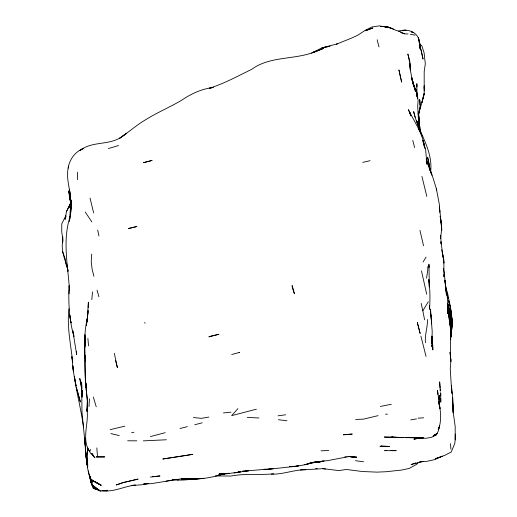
<?xml version="1.0" encoding="UTF-8"?>
<svg xmlns="http://www.w3.org/2000/svg" width="517" height="517" viewBox="0 0 517 517"><rect width="100%" height="100%" fill="white"/><g stroke="black" fill="none" stroke-linecap="round" stroke-linejoin="round"><path stroke-width="0.78" d="M419.365 43.758L421.878 45.851L424.114 52.921L425.304 63.811L424.179 71.669L424.205 94.43L418.44 114.696M452.039 323.577L452.026 328.133L450.572 335.378M425.459 342.739C424.599 334.848 427.792 327.377 427.41 319.506M411.823 79.431L411.836 77.899L413.684 84.988L411.823 79.431L417.045 93.383L418.137 100.718L417.684 105.83L418.725 125.14L418.402 117.624M439.243 402.95L439.301 395.343L439.185 399.279M440.562 236.851L440.549 238.305L441.738 228.65L439.405 206.425L439.786 212.132L439.392 204.635L436.303 188.388M427.805 266.585L427.766 270.301L426.525 278.185M452.646 397.489L453.131 411.797L455.186 426.493L455.186 439.902L454.773 443.56L451.225 451.981L445.066 455.219L435.198 458.831L442.332 456.214L434.687 459.626L427.3 461.254L419.649 461.862L421.911 461.448M87.392 397.844L87.115 411.448L87.606 401.043L87.14 410.537C88.743 424.095 81.395 439.256 89.59 451.49L90.734 449.435M62.725 242.286L62.816 236.948M417.245 96.692L417.045 93.383L416.45 91.735L415.603 91.515L415.261 90.843L411.836 77.899M455.186 439.902L455.283 434.06M429.621 305.599L429.556 309.34C430.138 299.492 430.131 289.539 428.839 279.749M447.696 307.667L447.573 313.496L448.052 305.793L447.244 296.603L444.885 280.182L445.473 285.843L444.297 272.73L443.295 268.413M85.564 355.282L85.428 361.389L85.421 359.599L85.551 361.086M453.144 412.824L453.306 405.955L452.588 401.567M451.089 322.983L451.225 317.58L449.512 310.394L451.412 319.325L450.617 328.295M87.774 314.75L88.148 310.064M88.213 307.705L88.375 302.193L87.431 317.328L86.371 325.432L88.103 311.641M430.583 172.129C433.388 150.046 418.143 132.236 413.665 111.575L415.151 117.301M416.986 96.492L416.87 83.618L416.767 86.772M69.058 285.985C68.347 302.968 69.091 320.029 73.983 336.438L72.858 330.906L76.658 354.572L76.49 351.605M71.139 208.506L70.835 200.984L71.139 208.506L71.191 207.046M416.78 86.946L416.838 85.415L416.502 86.688M424.153 88.401L424.224 86.837M431.928 343.553L432.193 331.352L430.919 314.679L431.676 323.881L431.462 320.895M451.903 323.7L450.604 339.753M69.026 293.856L69.433 286.101M87.115 411.448L87.425 397.806M89.008 406.517L89.441 398.827M417.465 98.385L416.191 89.577L416.314 91.108M70.622 205.65L70.971 200.253M71.126 203.259L70.583 205.559L70.991 200.066M91.735 254.073L91.231 261.783L92.11 269.17L93.932 276.33M419.416 125.754L419.636 121.424L418.402 112.609M70.971 199.982L69.608 219.421L70.209 216.313C62.182 240.256 68.011 265.654 69.504 290.16L69.155 285.895M428.845 265.738L428.961 264.226L429.304 286.916L428.819 279.652M70.958 203.685L71.075 202.205M450.856 326.124L450.669 328.385L451.322 323.358L450.372 315.99L450.863 321.212M451.102 323.099L451.225 317.58L451.212 324.941L451.076 323.455M424.218 90.869L424.166 85.602M91.819 299.595L92.491 291.846M87.276 319.512L87.379 318.44C82.759 336.289 85.757 354.804 85.499 372.97L85.344 380.596L87.58 402.846M87.289 319.422L87.612 316.307M71.055 209.262L70.415 215.337L71.223 206.697L69.982 191.807M70.583 205.559L71.003 201.669M86.901 322.253L87.082 320.734M65.782 216.978L65.071 219.389L66.519 211.492L70.512 203.362L66.519 211.492M450.54 328.592L451.322 323.358L450.566 331.126L451.871 324.592L451.774 326.401L451.664 323.306M68.658 166.196C65.646 176.575 69.562 187.096 70.603 197.462L70.215 193.927M87.179 410.298L87.431 408.676L87.14 410.537M68.961 308.681C66.745 326.486 70.829 344.503 72.703 362.236L71.863 356.633L73.408 371.452L72.768 365.803C75.036 386.6 80.749 406.853 83.567 427.572M450.527 329.129L451.186 325.18L450.624 327.474M69.272 221.631L69.898 218.174M450.572 335.339C453.319 323.778 451.923 311.415 448.375 300.17L450.52 307.512L447.548 293.029L445.311 285.966M450.617 331.022C454.249 322.291 450.998 313.27 447.929 304.965L450.087 312.048L447.405 303.298M92.272 483.091L92.679 481.204M62.783 241.297C60.47 251.391 66.098 261.156 67.953 270.927M418.557 113.85L420.185 106.974L418.563 114.942L418.634 117.96M450.624 328.237L450.992 326.847M450.559 328.495L450.953 327.022L450.514 328.573M68.134 168.109C69.524 159.514 74.933 151.933 83.095 148.521L80.051 150.557C91.522 141.057 108.247 145.439 120.726 137.516C129.405 131.512 137.354 124.461 146.537 119.207C157.788 112.228 170.054 107.103 181.435 100.35C190.96 93.894 201.591 88.84 213.127 87.515M65.646 217.463L65.989 216.261M71.178 202.38L69.692 207.563L71.075 204.015M97.041 457.047L104.815 456.918L96.259 456.782L97.041 457.047L97.422 455.736L96.834 447.89M438.196 429.756L438.823 427.604M69.536 189.267L68.929 191.2L69.498 195.891M428.315 301.747L422.835 310.782L424.586 319.784M423.068 262.029L426.079 257.085M65.866 215.686L61.788 223.738L61.717 231.351L62.893 240.45M418.156 462.541L416.708 464.298L409.244 468.408L401.851 470.037L385.966 471.737L376.996 472.131L362.495 471.523L346.358 469.481L338.829 470.58L323.099 468.673L300.364 469.985M237.917 408.624L231.661 415.642L256.361 409.199M434.855 434.784L433.227 436.51L431.178 437.414L425.291 438.371L422.783 437.899L384.247 437.059L402.659 437.524M120.745 137.606L126.704 133.179L119.505 138.323L120.151 138.045M415.746 463.006L414.563 463.743L415.92 462.961M312.959 52.398L321.936 47.894L337.239 43.9L336.58 44.132L351.379 38.174L357.951 35.111L365.008 30.451L371.923 26.981L379.439 25.85L390.82 28.073L396.125 30.413L399.764 31.35L401.715 32.681M435.85 434.08L437.208 433.285L433.227 436.51L436.749 433.892L438.157 431.424L439.676 425.614L438.416 429.653C441.764 420.87 440.839 410.808 438.61 401.793M312.882 52.618L314.213 51.855M311.518 53.148L315.822 51.08M433.233 435.934L436.749 434.286L433.912 435.385M313.593 52.391L323.5 48.424L316.404 51.196M413.852 463.465L411.118 464.583L423.494 461.371M317.057 50.931C295.97 60.392 270.811 55.28 251.553 69.427C237.768 76.077 224.178 83.644 209.527 88.161L213.153 87.528M118.561 145.529L108.408 148.566M433.304 435.921L436.232 435.036L434.002 435.469M239.119 352.562L239.726 352.381L231.726 354.494M321.141 461.519L318.963 462.153L311.299 462.709L322.873 461.125L318.963 462.153L324.14 460.841M110.095 429.679L124.83 426.157M378.089 415.649L363.38 419.164L355.638 419.423M150.428 436.574L165.207 432.671M194.786 424.761L202.179 422.809M180.019 428.535L187.406 426.622M224.675 473.908C215.602 476.176 206.47 478.774 197.055 478.82L203.879 478.309L196.266 479.065L181.299 478.787L196.945 478.904L180.355 478.962L151.449 483.628L143.59 483.938L146.66 483.615M402.355 30.71L405.289 29.98M362.708 162.383L370.069 160.677M386.012 26.613L386.684 26.457L390.82 28.073M321.199 461.481L311.299 462.709M398.51 31.194C403.635 29.579 409.173 29.74 413.8 32.713C419.397 36.332 420.147 42.452 419.901 48.54L419.539 47.105M402.665 30.749L406.078 30.257M224.649 473.856L218.62 474.916L248.716 470.774M421.077 437.725L413.884 439.211L421.31 437.744L414.414 438.487L423.507 437.931L415.642 437.718M391.337 404.262L380.312 406.459M150.344 477.055L160.005 475.937L152.405 476.739M234.111 473.036L240.663 471.704M307.693 463.6L310.665 463.012L309.179 463.271M225.367 473.624L226.704 473.372M131.589 432.684L133.942 432.251M148.34 483.666L142.369 484.733L131.641 485.521M173.079 479.95L166.047 481.165M208.862 417.07L201.384 418.331L193.377 417.555M410.724 419.875L416.528 418.912M185.332 455.561L192.822 454.327L162.803 459.018L185.332 455.561L184.647 455.658M215.311 475.944L231.047 476.021C245.181 473.281 259.528 475.336 273.719 473.772M198.942 478.535L186.43 479.485L193.39 478.981C186.443 480.06 179.354 480.506 172.361 479.647M278.081 415.804L285.623 414.796M265.88 469.578L273.138 468.641L242.525 471.252L248.696 470.728M196.395 478.619L197.901 478.438M89.939 476.112L90.514 481.288L93.247 488.235L100.518 491.092L107.633 490.316L102.263 490.517M266.216 469.539L297.281 466.121L289.604 466.625C299.931 467.064 309.45 462.663 319.571 461.726L312.055 462.864L304.746 464.796L312.371 462.689L319.629 461.752L312.649 462.392L327.797 460.595L350.125 456.362L347.922 456.621M197.061 478.626L198.509 478.477M223.415 412.947L231.021 412.172M346.396 456.776L344.807 456.86M131.596 485.476L135.37 485.095C124.151 486.2 113.501 492.507 102.03 490.659M264.013 469.3L265.538 469.152M348.749 456.563L356.704 457.125L348.852 456.556M166.429 439.767L143.299 440.878M238.234 471.989L240.528 471.827L238.214 471.859M305.825 469.707C294.102 469.63 283.07 474.548 271.335 474.16M418.02 418.163L423.662 417.814M386.697 450.553L384.596 450.65L396.216 450.675L391.052 450.559M321.051 450.818L328.773 450.481M385.52 414.201L387.453 414.169M196.434 478.632L203.22 478.522M177.693 480.099L178.061 480.093M380.454 26.516L386.684 26.457L393.663 29.198M315.706 468.68L317.264 468.661M127.66 440.788L136.837 440.833M193.946 478.626L186.902 478.542L194.121 478.645M102.327 490.691L107.032 490.769L102.314 490.484M422.066 437.893L405.619 437.628M247.268 417.406L258.946 417.975M189.933 478.509L194.211 478.632M400.933 32.584L404.443 33.831L408.062 33.993M403.086 437.589L391.363 437.149L403.008 437.576M286.948 420.78L278.366 419.694M392.041 436.994L392.616 437.039M385.133 27.343L387.472 27.647M354.643 457.254L349.744 456.608L356.071 457.442M355.476 460.705L363.561 461.784M322.711 468.609L325.471 469.042M410.362 34.232L415.048 35.169M97.286 489.644L93.247 488.235M110.922 433.627L119.227 435.56M412.411 32.228L411.202 31.821L413.8 32.713L413.018 32.435M400.901 32.157L404.443 33.831M100.518 491.092L92.446 486.633L90.326 477.753M92.052 480.009L93.37 480.765M94.682 481.527L101.267 485.321L92.291 480.254L100.867 485.088L93.254 481.237L90.158 478.219C85.984 465.875 86.087 452.614 84.749 439.773L85.092 443.877L81.996 412.249L81.589 381.985L81.925 387.382M89.415 474.78L92.175 484.907L99.878 490.614M92.175 484.907L99.581 490.756M94.075 456.556L94.934 457.803L90.475 453.073L87.606 447.922M85.221 212.002L91.826 221.903M91.929 453.422L93.222 455.303M91.858 453.435L93.499 455.949M412.682 83.295L415.791 90.914M410.963 115.847L408.385 109.662L411.952 116.493C417.458 126.51 423.623 137.095 424.851 148.573M419.649 46.595L421.077 50.052L423.029 58.977L421.077 50.052L419.584 45.709M421.937 135.984L417.154 121.928L418.188 125.592M429.782 169.699L431.049 173.201M410.996 115.821L409.71 112.247L410.369 114.574M62.641 251.682L65.123 258.687L66.454 265.971M426.777 161.026L429.524 169.001M447.509 303.822L448.465 306.633L447.386 303.259M430.487 171.295L431.837 175.321M447.535 303.964L450.882 329.258L450.339 353.951L450.856 361.415L450.249 369.151L451.8 393.347L451.367 385.856L452.608 394.949L452.743 402.504L452.627 397.457M447.929 304.965L448.465 306.633M447.405 303.356L450.229 312.921M415.603 91.515C412.702 82.229 410.188 72.703 409.774 62.938L410.382 70.39L409.781 61.148L407.861 54.007L409.458 61.452M445.37 287.465L446.507 291.485L445.48 287.93M93.351 397.056L96.227 406.789M441.686 249.756L443.857 259.87L443.961 276.821L443.857 274.669M436.781 190.069L431.869 174.248L426.305 158.583L426.932 164.238L425.601 149.374L423.417 142.291L423.979 145.29M97.028 290.147L98.934 296.79M423.261 141.904L422.79 140.223L423.249 142.459M418.602 127.059L419.429 129.993M70.997 203.614L69.653 198.618L68.929 191.2L69.53 195.749M419.558 129.832L419.94 131.26M401.011 79.508L401.696 82.119L398.924 69.924L400.837 78.855M420.877 336.011L426.027 356.387M71.159 204.196L69.711 197.358M421.924 176.407L426.829 196.441M377.158 39.777L379 46.924M144.792 322.362L145.038 323.319M451.179 316.611L452.045 320.54L451.574 318.304M115.569 360.556L117.404 367.723L114.296 353.253M412.76 140.378L414.595 147.565M90.036 198.101L93.648 212.914M88.278 470.974L91.186 482.923L90.934 481.417M438.649 401.993L439.405 405.128L437.55 390.497L437.893 394.432M419.72 131.286L418.053 124.3L416.579 120.797L418.699 125.573L419.81 131.389L419.507 129.263M423.552 245.814L419.94 230.388M85.176 444.42L85.124 443.114L86.016 457.358L87.703 466.825M421.465 270.85L426.725 294.302M419.132 123.395L420.269 128.442L420.282 132.236M421.181 303.389L422.835 310.782M439.23 404.843L440.057 408.559L438.907 401.36L439.036 403.422M426.215 158.881L426.538 160.322M442.345 253.123L443.463 258.177L443.896 263.095L441.014 241.782L441.137 243.998L440.762 235.493M450.798 314.491L450.165 311.602L450.792 314.582M451.115 315.932L451.748 318.821M97.668 230.065L98.96 235.985M71.081 204.629L69.73 197.261M67.94 270.081L66.641 264.135L68.005 271.406M87.612 465.907L86.972 462.928L87.644 467.329M89.519 475.724L89.887 477.424L89.525 475.168M419.067 125.444L419.707 130.387L418.486 119.395M418.66 123.537L419.604 128.087L419.423 120.539L418.227 113.229L418.311 114.774M70.583 320.017L69.653 314.711L70.596 319.894M70.861 321.458L71.133 322.899L70.861 321.387M71.126 204.338L70.687 201.96L71.088 204.9M85.667 382.664L86.08 384.913M419.533 129.295L419.778 130.749M81.957 388.79L79.78 378.405L82.332 392.985L82.164 391.233M82.209 390.251L82.462 391.705M419.636 130.723L418.402 123.427L419.345 130.239M440.193 216.345L441.272 222.956L441.738 230.44L440.995 221.231M90.443 478.406L90.688 479.912M440.193 216.377L441.272 222.956M418.99 123.324L419.442 126.116M419.235 42.995L418.382 37.722L420.075 44.914L419.843 46.763L419.597 45.257M70.564 196.344L70.325 194.877L70.564 196.35M430.26 170.623L427.624 157.194L429.388 164.917L430.066 170.513M85.622 382.49L85.854 385.423L85.79 382.399M452.627 402.148L453.099 412.03M424.444 146.88L424.011 143.946L424.244 146.233M86.675 460.272L87.677 467.627L86.921 462.004M448.058 307.156L448.336 309.366M448.523 310.84L448.898 313.787M86.048 455.555L87.186 464.673M87.638 402.4C85.505 385.062 84.148 367.574 84.471 350.099L84.904 334.732L85.059 347.204M419.856 131.221L419.358 126.781L419.817 131.428M451.205 316.688L451.044 315.215L451.225 316.831M85.615 382.703L86.113 387.401M86.113 387.382L85.383 380.163L85.531 381.914M450.481 443.638L450.908 449.17M87.884 338.473L88.562 345.899M450.236 327.293L449.777 321.929L450.882 329.258L449.376 320.23L448.633 311.027L449.376 320.23L449.04 315.241M445.809 287.555L446.423 295L445.945 289.313M90.171 476.538L90.514 481.288L90.178 476.674M440.096 388.021L439.65 381.869L440.316 391.098L440.206 389.559M431.359 319.403L430.493 308.979L430.68 315.189M84.872 438.377L85.014 440.62L84.917 438.468M419.125 119.33L419.216 120.823M419.345 123.072L419.513 126.07M417.045 93.383L417.2 96.479M431.721 336.147L431.915 340.793L431.727 336.283M84.891 437.886L85.053 441.641M85.15 443.541L85.415 449.906M432.406 337.879L432.348 336.296L432.858 349.951L432.464 339.462M417.264 95.122L417.316 96.627M77.363 172.167L77.582 179.703M431.928 343.462L431.798 337.239L431.992 346.577L431.96 345.02M431.798 337.239L431.837 339.023M431.96 345.065L431.992 346.577M440.723 395.919L440.691 392.797L440.781 402.161L440.743 398.258M292.195 285.655L292.183 286.941L294.386 293.714L292.195 285.655M82.08 393.431L82.022 397.062L82.08 393.431M86.946 454.837L87.735 465.823L86.875 456.647L87.748 447.838L86.946 454.837M429.026 265.997L428.877 267.457L429.026 265.997M424.063 93.635L421.904 102.56L424.063 93.635M366.812 30.128L365.661 30.742L372.893 27.989L366.812 30.128M151.985 160.457L143.429 162.687L151.985 160.457M136.831 226.524L128.475 228.533L136.831 226.524M123.04 482.574L116.209 484.991L123.395 482.568L138.11 479.085L123.04 482.574M211.472 336.063L208.862 336.858L218.911 334.273L211.472 336.063M381.552 445.932L379.982 446.358L389.469 446.455L381.552 445.932M298.781 465.643L296.59 466.224L298.807 465.643M322.608 47.726L321.936 47.894L330.014 46.181L322.608 47.726M344.574 434.571L343.372 434.829L352.258 434.067L344.574 434.571M270.869 468.635L269.344 468.783L270.863 468.635M226.743 473.378L219.072 473.889L229.18 473.307L226.743 473.378M446.087 289.791L445.441 287.659L448 298.723L446.087 289.791M451.36 315.331L450.856 313.657L452.33 322.692L451.36 315.331M78.422 394.833L76.419 387.718L80.368 401.967L78.422 394.833M420.121 333.407L417.348 322.608L420.121 333.407M76.089 386.005L74.448 377.009L76.089 386.005M450.682 309.153L450.249 305.786L451.218 314.045L450.682 309.153M450.818 313.024L450.578 310.807L450.811 313.005M450.843 359.632L450.048 352.226L450.856 361.415L450.843 359.632M420.069 104.182L419.707 99.497L420.334 108.008L420.069 104.182M84.988 345.886L84.885 336.528L84.988 345.886M450.947 336.832L450.675 327.519L450.947 336.832"/></g></svg>
